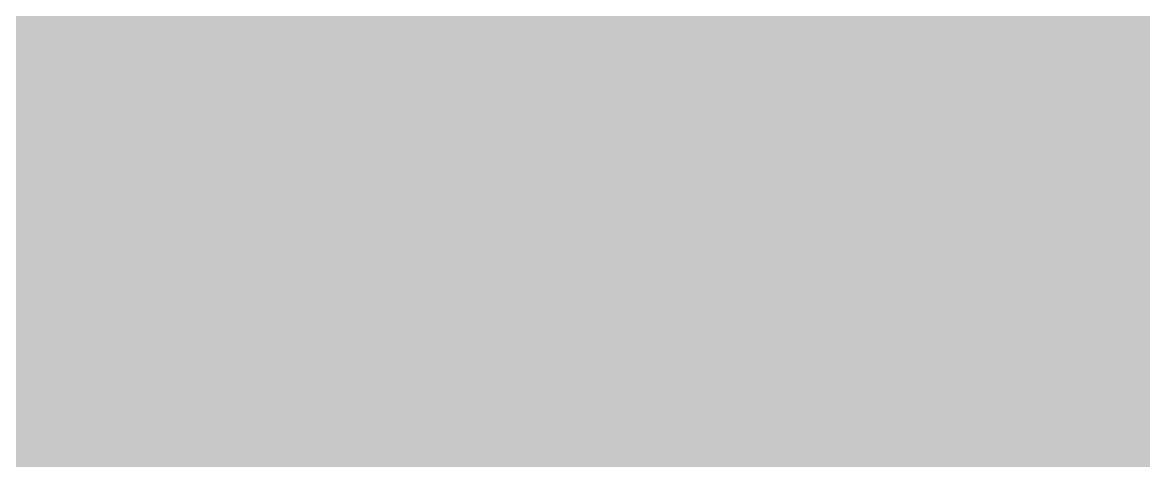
# Model space of a CAD drawing. Header units: inches. Extents: x -18 to 217, y -14 to 159.
# Drawn here: x -4.5734 to -4.4987, y 2.0847 to 2.1138 of the extents above; entities that cross this region are included whole.
import ezdxf

# ---------------------------------------------------------------- set-up
doc = ezdxf.new("R2010")
doc.units = ezdxf.units.IN
doc.layers.add('Fabrication', color=76, linetype='Continuous')
doc.layers.add('Top Overlay', color=2, linetype='Continuous')

msp = doc.modelspace()

# ---------------------------------------------------------------- linework, layer by layer
at = {"layer": 'Fabrication'}
for points, const_width in [([(4.999749, 0.000071, 1), (-5.000252, 0.000071, 1)], 0.0127), ([(4.999749, 0.000071, 1), (-5.000252, 0.000071, 1)], 0.0127), ([(-4.540461, 2.103509, 1), (-4.534111, 2.103509, 1)], 0.00635), ([(-4.540461, 2.103509, 1), (-4.534111, 2.103509, 1)], 0.00635), ([(-4.540461, 2.103509, 1), (-4.534111, 2.103509, 1)], 0.00635), ([(-4.540461, 2.103509, 1), (-4.534111, 2.103509, 1)], 0.00635)]:
    msp.add_lwpolyline(points, format="xyb", close=True, dxfattribs=dict(at, const_width=const_width))
at = {"layer": 'Fabrication', "const_width": 0.0127}
msp.add_lwpolyline([(-4.564286, 2.042028, -1.839785), (-0.000259, -4.999929)], format="xyb", dxfattribs=at)
msp.add_lwpolyline([(-4.564286, 2.042028, -1.839785), (-0.000259, -4.999929)], format="xyb", dxfattribs=at)
for points in [[(-4.537286, 2.103509), (-4.435424, 2.335466)], [(-4.537286, 2.103509), (-4.435424, 2.335466)], [(-4.548721, 2.077471), (-4.537286, 2.103509)], [(-4.548721, 2.077471), (-4.537286, 2.103509)]]:
    msp.add_lwpolyline(points, dxfattribs=at)
at = {"layer": 'Top Overlay', "const_width": 0.254}
msp.add_lwpolyline([(-4.564286, 2.042025), (12.391045, 40.652108)], dxfattribs=at)
at = {"layer": 'Top Overlay', "const_width": 0.127}
msp.add_lwpolyline([(-4.627786, 2.042025, 1), (-4.500786, 2.042025, 1)], format="xyb", close=True, dxfattribs=at)

doc.saveas('drawing.dxf')
